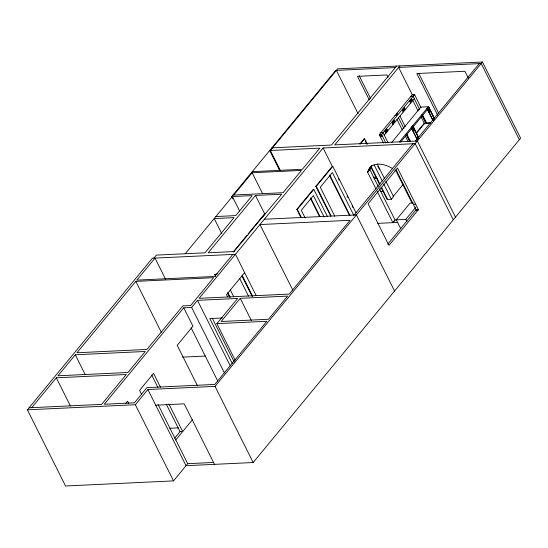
<?xml version="1.0" encoding="UTF-8"?>
<svg xmlns="http://www.w3.org/2000/svg" width="548" height="548" viewBox="0 0 548 548"><rect width="100%" height="100%" fill="white"/><g stroke="black" fill="none" stroke-linecap="round" stroke-linejoin="round"><path stroke-width="0.82" d="M412.74 128.54C413.856 128.513 412.165 129.027 413.021 128.465M433.598 119.745L433.756 119.3M413.822 129.732C413.26 130.979 414.069 129.307 413.644 129.787M428.776 109.353L428.803 109.915L428.728 109.264M429.454 110.717L429.481 111.278L429.399 110.682M213.686 462.45L187.69 463.677L173.504 480.884L65.541 485.987L27.4 409.822L152.392 258.218L235.455 254.293L256.074 295.468M153.865 258.142L156.372 255.108L205.027 252.813L234.03 217.631L214.206 218.563L221.776 233.674M31.688 407.678L56.314 377.812L126.273 374.503L101.647 404.369L29.071 407.801M75.302 354.775L57.985 375.784L127.937 372.482L145.261 351.474L75.302 354.775L85.221 374.579M135.815 281.377L76.973 352.754L146.926 349.446L182.82 305.914L190.683 305.544L213.638 277.699L135.815 281.377L161.365 332.403M232.852 198.862L231.708 196.574L335.725 70.404L395.361 67.589M185.203 253.745L232.366 196.547L239.606 211.014M280.295 170.366L270.342 150.481L337.637 68.856L482.466 62.013L520.6 138.171L253.197 462.526L186.025 465.697L147.885 389.539L135.363 404.725L27.4 409.822M233.777 195.019L252.142 172.743L301.455 170.414L283.09 192.691L232.962 195.061M261.841 217.899L281.679 194.218L255.464 195.451L208.199 252.786L234.085 251.559M216.85 323.649L237.613 298.461L197.479 300.359L191.636 307.442L183.772 307.818L104.271 404.246L134.411 402.828L146.933 387.642L214.761 384.436L266.821 321.286L216.85 323.649L235.161 360.2M215.823 276.719L214.686 274.432L217.501 273.938M233.208 251.964L246.504 235.839L246.997 235.811M233.701 251.936L265.15 213.795L264.657 213.816L248.176 233.811L248.669 233.791M232.832 254.416L214.679 276.439L136.856 280.11L155.016 258.094L165.695 279.418M453.306 219.796L415.172 143.644L323.094 147.987L199.143 298.331L289.255 294.077L350.083 220.296L259.971 224.557L292.769 290.05M396.615 66.068L331.513 145.035L271.877 147.857M399.889 65.918L334.787 144.884L417.357 140.987L455.498 217.138M125.41 403.746L127.54 401.163L128.677 403.431M244.648 272.657L226.495 294.673L227.639 296.954M301.003 217.748L296.817 209.377L313.298 189.382L313.792 189.361L327.505 216.741M330.656 216.008L315.806 186.347L332.287 166.352L332.78 166.325L356.008 212.72M296.817 209.377L297.311 209.357L313.792 189.361M315.806 186.347L316.299 186.32L332.78 166.325M359.865 143.98L364.119 138.815L364.612 138.795L367.276 144.117M360.358 143.953L364.612 138.795M240.236 298.338L221.145 321.498L268.493 319.265L287.584 296.105L240.236 298.338L251.299 320.422M383.504 143.035L379.291 134.623L412.26 94.633L414.555 94.523L420.919 107.572L420.686 106.764M379.291 134.623L381.586 134.513L414.555 94.523M385.21 131.705L386.874 129.677L387.217 130.362L385.545 132.383M392.512 122.848L394.183 120.82L394.519 121.498L392.854 123.526M402.739 110.443L404.403 108.422L404.746 109.1L403.075 111.121M410.041 101.586L411.706 99.558L412.048 100.243L410.384 102.264M386.95 130.739L386.546 130.677L386.82 130.095L386.73 130.732M394.252 121.882L393.745 121.622L394.053 121.238L394.026 121.93M403.643 110.491L403.164 110.203L403.547 110.059M410.438 101.373C411.932 100.181 410.185 102.771 410.719 101.681M411.781 100.62C411.473 99.599 411.671 101.339 411.685 100.188M386.018 131.321L385.888 131.801M393.354 122.93L393.135 122.499M403.581 110.532L403.383 110.066M404.26 109.47L404.383 109.045L404.479 109.484M411.719 100.647L411.521 100.195M386.052 131.794L385.861 131.328M410.582 101.661L410.884 101.675M403.718 110.73L404.657 109.593L405.315 109.559L404.376 107.689L402.499 109.97L403.438 111.84L402.78 111.867M384.237 135.123L414.288 98.674M370.4 167.072L368.359 170.086L367.653 172.332L376.051 189.108M391.669 142.507L420.85 107.107L428.557 106.737L434.578 118.765M403.808 128.328L403.15 128.355L403.808 128.328L398.533 117.786M405.164 126.677L399.992 116.012M399.204 142.151L428.392 106.75L434.441 118.827M417.22 139.706L411.171 127.629L412.802 125.848L418.823 137.877M432.975 120.601L426.926 108.518L428.557 106.737M412.808 126.198L418.576 138.062M428.557 107.086L434.331 118.95M400.567 142.131L411.685 128.65M411.788 128.52L413.041 127.006M413.144 126.876L427.44 109.538M427.543 109.415L428.796 107.894M412.007 128.451L413.151 127.061L414.685 130.116L413.535 131.513L412.007 128.451L411.349 128.485M427.104 109.374L427.762 109.34L428.906 107.949M430.44 111.011L429.29 112.402L427.762 109.34M416.309 132.897L424.248 123.266L430.728 122.958M417.007 132.595L424.419 123.601M406.472 134.986L409.794 141.617L410.555 141.459L406.863 134.089M425.549 122.505L426.31 122.348L425.549 122.505L421.857 115.142M410.555 141.459L409.794 141.617M426.543 123.156L430.838 122.827M354.138 215.001L412.877 143.747M417.11 138.651L418.261 137.26M432.865 119.539L434.016 118.149M417.398 138.384L417.816 137.877M433.153 119.279L433.571 118.772M415.391 141.076L479.247 63.63M147.885 389.539L215.056 386.367L482.466 62.013M174.682 438.208L180.059 431.68L182.676 431.557L168.887 404.02M175.689 440.037L192.574 419.556M403.314 184.176L393.06 196.616L393.553 196.595L385.936 181.381M380.983 187.231L387.1 199.451L391.361 199.253L393.553 196.595M377.195 191.396L392.848 222.652L395.04 219.995L396.711 219.919M392.848 222.652L395.04 219.995L379.387 188.738M400.855 228.92L396.293 219.816L410.068 203.116L413.233 202.966M396.293 219.816L405.794 219.371L415.864 207.165M387.751 244.182L416.096 209.795L418.391 209.685L397.533 168.037L368.112 203.726L388.97 245.374L418.391 209.685M270.342 150.481L272.534 147.823M412.76 94.955L414.398 94.879M410.801 96.407L413.096 96.297L419.563 109.216L418.905 109.244L419.665 109.086M411.959 100.729L412.617 100.702L411.678 98.832L409.801 101.106L410.74 102.976L410.082 103.01M396.505 113.744L397.649 113.689L396.19 115.457L395.046 115.512M394.43 121.992L395.087 121.964L394.149 120.094L392.272 122.368L393.211 124.238L392.553 124.273M393.039 122.889L393.416 122.896M425.186 123.567L426.714 123.492L426.2 122.478M412.802 125.848L418.686 137.938M387.128 130.849L387.785 130.821L386.847 128.951L384.97 131.225L385.908 133.096L385.251 133.13M380.75 132.849L383.045 132.739L387.991 142.624M278.877 168.873L279.535 168.839M252.265 171.647L302.393 169.277L319.82 148.145L269.685 150.508L279.644 170.394M373.346 177.264L375.873 177.148M374.024 178.627L377.394 178.463M231.708 196.574L252.19 195.609L235.702 215.604L215.878 216.542M380.408 191.375L382.936 191.259M413.37 204.356L415.665 204.246M415.679 210.302L417.973 210.192M264.355 219.241L356.426 214.891L394.567 291.05M377.709 223.372L397.855 222.419M214.686 274.432L216.35 274.356M222.378 317.977L209.788 318.573L232.256 363.44M182.505 357.132L205.596 356.042M155.721 405.184L184.224 403.835L214.528 464.355M169.743 428.276L178.278 427.878M519.346 139.692L481.213 63.534L398.643 67.431L412.37 94.852M468.335 78.083L464.923 71.267L416.788 73.535L437.66 115.21M418.802 73.535L438.53 112.936M428.461 108.573L429.824 111.292L429.406 111.799L428.05 109.079M427.091 108.511L433.112 120.539M422.618 114.984L426.645 123.026M421.96 115.012L425.652 122.382M412.713 100.229L418.076 110.936M421.145 117.06L424.59 123.944M411.5 100.229L411.589 100.579M388.107 77.22L386.97 74.946L357.481 76.336L369.242 99.825M412.713 127.677L414.069 130.397L413.651 130.904L412.295 128.184M411.336 127.622L417.357 139.644M406.205 134.123L409.897 141.487M396.958 119.341L402.321 130.047M405.39 136.164L408.068 141.521M359.111 75.576L370.496 98.304M381.586 134.513L385.799 142.932M395.999 169.654L416.096 209.795M412.034 203.02L395.999 170.997A22.694 14.385 39.5 0 0 394.868 170.127M336.383 70.37L358.125 113.785M405.794 219.371L406.938 221.645M377.175 163.893L384.415 178.34M365.263 141.096L366.783 144.145M377.825 166.195L379.353 169.236M374.147 164.88L382.182 180.922M383.71 183.977L391.361 199.253M371.147 166.585L379.942 184.155M381.476 187.211L387.594 199.431M370.654 166.606L379.449 184.176M378.243 186.45L369.845 169.674L371.715 165.482L369.845 169.674L367.653 172.332L369.523 168.14A22.694 14.385 39.5 0 1 392.532 168.537M323.094 147.987L332.287 166.352M338.383 178.518L339.144 180.039M347.144 196.013L347.905 197.533M352.09 205.897L352.857 207.418M353.796 215.33L332.376 172.558L320.272 187.238L334.807 216.261M329.759 175.024L350.028 215.508M329.649 175.812L349.535 215.528M316.299 186.32L331.15 215.981M324.101 216.974L313.388 195.588L301.284 210.268L305.113 217.905M310.771 198.054L319.95 216.385M310.278 198.081L319.457 216.412M297.311 209.357L301.496 217.72M252.142 172.743L262.478 193.389M255.464 195.451L264.657 213.816M242.024 275.117L252.69 296.406M242.093 276.254L251.991 296.03M239.681 278.473L248.477 296.036M230.27 289.83L233.715 296.701M227.872 292.735L230.167 297.317M227.557 293.118L229.475 296.934M212.213 318.066L234.304 362.18M197.479 300.359L230.276 365.859M191.636 307.442L224.433 372.941M183.772 307.818L192.965 326.176L177.21 345.288L197.396 385.593M191.108 327.82L217.762 381.059M215.056 386.367L253.197 462.526M160.461 387.189L153.563 373.421L139.582 390.382L141.5 394.204M151.714 375.079L157.838 387.313M166.27 404.143L180.059 431.68M158.146 404.671L187.69 463.677M135.363 404.725L173.504 480.884M56.314 377.812L70.425 405.986M393.012 122.505C393.142 124.101 393.971 121.663 393.012 122.505M403.239 110.1C403.376 111.689 404.191 109.278 403.239 110.1M404.068 109.086C404.205 110.682 405.034 108.257 404.068 109.086M381.429 134.87L379.791 134.945L380.641 136.644L382.278 136.568L381.429 134.87"/></g></svg>
